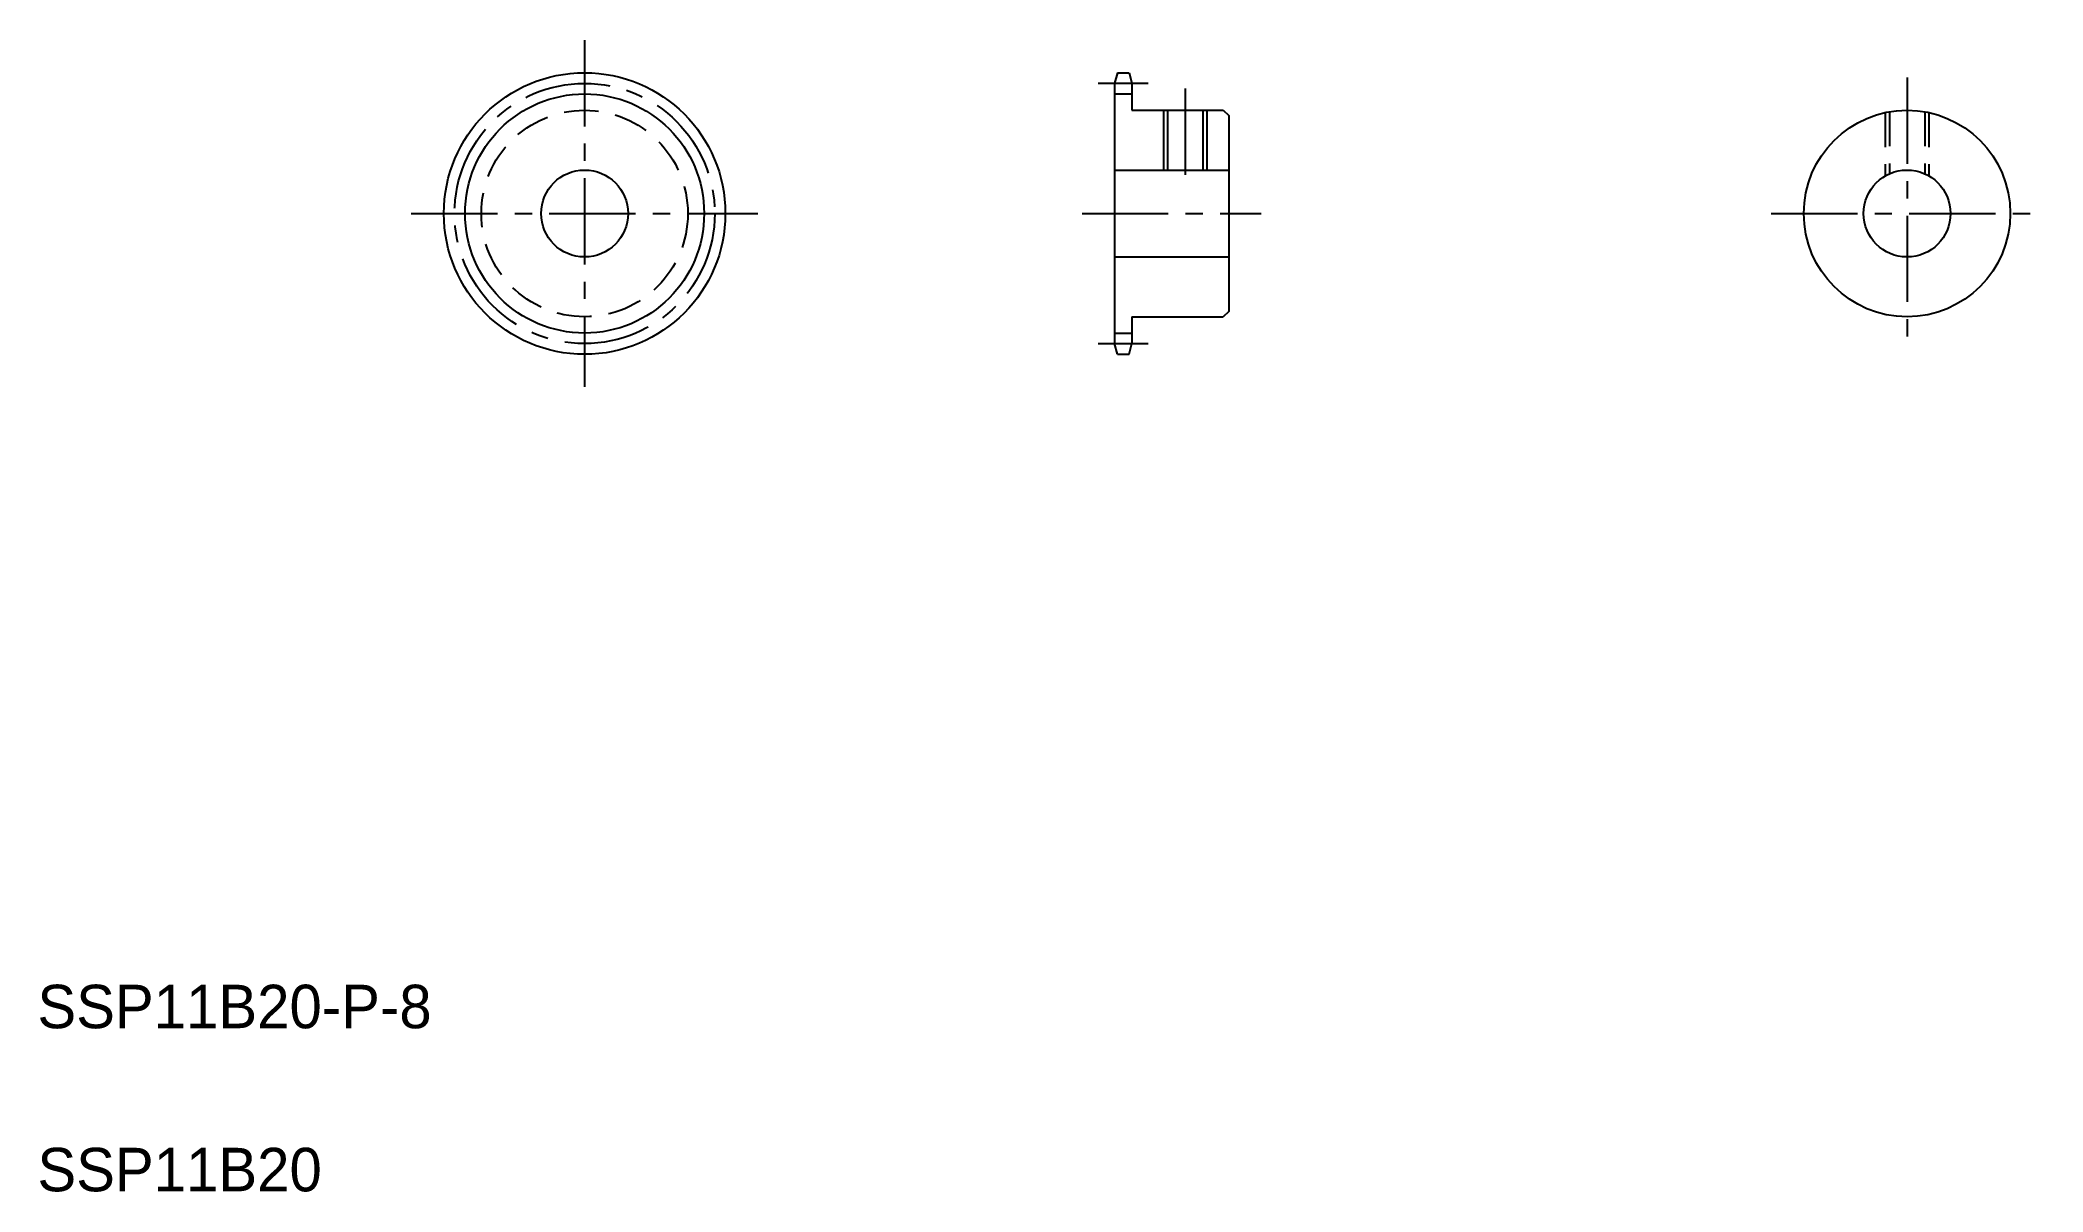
# Model space of a CAD drawing. Extents: x 10 to 195, y 10 to 116.
import ezdxf

# ---------------------------------------------------------------- set-up
doc = ezdxf.new("R2010")
doc.units = 0
doc.header["$LTSCALE"] = 0.25
doc.linetypes.add('CENTER', pattern=[50.8, 31.75, -6.35, 6.35, -6.35])
doc.linetypes.add('DASHED', pattern=[19.05, 12.7, -6.35])
doc.layers.get('0').update_dxf_attribs({"linetype": 'CONTINUOUS'})
doc.layers.add('CENTER', color=1, linetype='CENTER')

msp = doc.modelspace()

# ---------------------------------------------------------------- linework, layer by layer
at = {"color": 7, "linetype": 'CONTINUOUS'}
for p, q in [((109.38, 112.89), (109.12, 111.92)), ((109.38, 112.89), (110.46, 112.89)), ((110.46, 112.89), (110.72, 111.92)), ((109.12, 111.92), (109.12, 87.97)), ((109.12, 110.94), (110.72, 110.94)), ((110.72, 111.92), (110.72, 109.44)), ((110.72, 109.44), (119.12, 109.44)), ((114, 109.44), (114, 103.94)), ((117.24, 109.44), (117.24, 103.94)), ((119.12, 109.44), (119.62, 108.94)), ((119.62, 108.94), (119.62, 90.94)), ((109.12, 103.94), (119.62, 103.94)), ((119.62, 104.44), (119.62, 104.44)), ((119.62, 99.94), (119.62, 99.94)), ((109.12, 95.94), (119.62, 95.94)), ((110.72, 90.44), (110.72, 87.97)), ((110.72, 90.44), (119.12, 90.44)), ((119.62, 90.94), (119.12, 90.44)), ((109.12, 88.94), (110.72, 88.94)), ((109.38, 86.99), (109.12, 87.97)), ((109.38, 86.99), (110.46, 86.99)), ((110.46, 86.99), (110.72, 87.97))]:
    msp.add_line(p, q, dxfattribs=at)
at = {"color": 3, "linetype": 'CONTINUOUS'}
for p, q in [((113.62, 109.44), (113.62, 103.94)), ((117.62, 109.44), (117.62, 103.94))]:
    msp.add_line(p, q, dxfattribs=at)
at = {"color": 3, "linetype": 'DASHED'}
for p, q in [((180.04, 109.23), (180.04, 103.41)), ((180.42, 109.3), (180.42, 103.6)), ((183.66, 109.3), (183.66, 103.6)), ((184.04, 109.23), (184.04, 103.41))]:
    msp.add_line(p, q, dxfattribs=at)
at = {"color": 7, "linetype": 'CONTINUOUS'}
for centre, radius in [((60.35, 99.94), 12.95), ((182.04, 99.94), 9.5), ((60.35, 99.94), 4), ((182.04, 99.94), 4)]:
    msp.add_circle(centre, radius, dxfattribs=at)
at = {"color": 3, "linetype": 'CONTINUOUS'}
msp.add_circle((60.35, 99.94), 11, dxfattribs=at)
at = {"color": 3, "linetype": 'DASHED'}
msp.add_circle((60.35, 99.94), 9.5, dxfattribs=at)
at = {"layer": 'CENTER', "color": 1, "linetype": 'CENTER'}
for p, q in [((60.35, 115.89), (60.35, 83.99)), ((182.04, 112.44), (182.04, 87.44)), ((107.62, 111.92), (112.22, 111.92)), ((115.62, 111.44), (115.62, 101.94)), ((44.4, 99.94), (76.3, 99.94)), ((106.12, 99.94), (122.62, 99.94)), ((169.54, 99.94), (194.54, 99.94)), ((107.62, 87.97), (112.22, 87.97))]:
    msp.add_line(p, q, dxfattribs=at)
msp.add_circle((60.35, 99.94), 11.97, dxfattribs=at)

# ---------------------------------------------------------------- texts
at = {"color": 7, "linetype": 'CONTINUOUS'}
for s, p in [('SSP11B20-P-8', (10, 25)), ('SSP11B20', (10, 10))]:
    msp.add_text(s, height=4, dxfattribs=at).set_placement(p)

doc.saveas('drawing.dxf')
